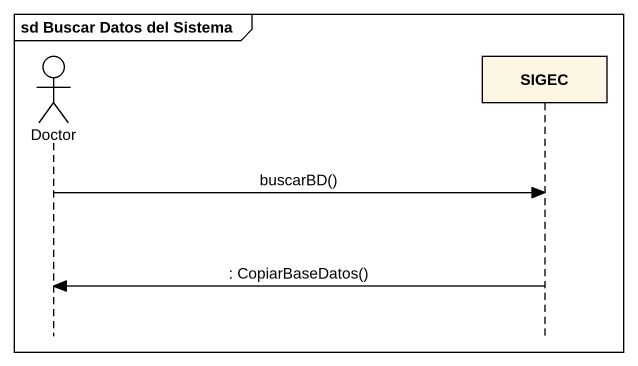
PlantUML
@startuml
mainframe sd Buscar Datos del Sistema
hide footbox
actor Doctor
participant SIGEC

Doctor -> SIGEC : buscarBD()
SIGEC -> Doctor : : CopiarBaseDatos()
@enduml
